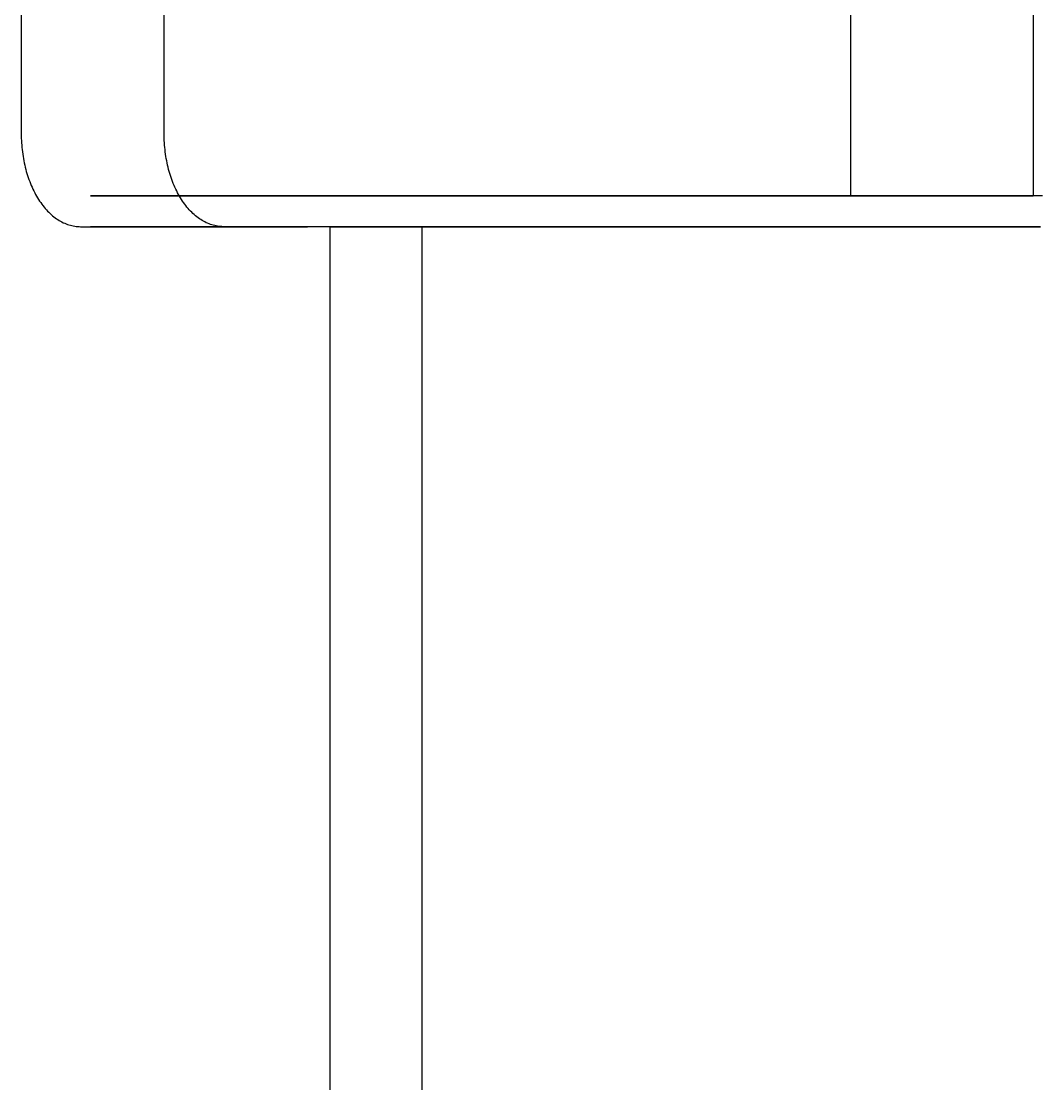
# Model space of a CAD drawing. Header units: metres. Extents: x 0 to 420, y 0 to 297.
# Drawn here: x 140.22 to 148.59, y 166.03 to 174.75 of the extents above; entities that cross this region are included whole.
import ezdxf

# ---------------------------------------------------------------- set-up
doc = ezdxf.new("R2010")
doc.units = ezdxf.units.M

msp = doc.modelspace()

# ---------------------------------------------------------------- linework, layer by layer
at = {"layer": 'GEOMETRY'}
for p, q in [((147.0251, 189.0663), (147.0251, 173.3183)), ((148.5259, 189.0663), (148.5259, 173.3183)), ((140.22, 188.3043), (140.22, 173.8263)), ((141.3926, 173.8263), (141.3926, 188.3043)), ((140.22, 173.8263), (140.2201, 173.8076)), ((141.3927, 173.8076), (141.3926, 173.8263)), ((140.2201, 173.8076), (140.2206, 173.789)), ((140.2206, 173.789), (140.2213, 173.7703)), ((140.2213, 173.7703), (140.2223, 173.7517)), ((140.2223, 173.7517), (140.2236, 173.7331)), ((140.2236, 173.7331), (140.2252, 173.7145)), ((141.3932, 173.789), (141.3927, 173.8076)), ((141.3939, 173.7703), (141.3932, 173.789)), ((141.3949, 173.7517), (141.3939, 173.7703)), ((141.3963, 173.7331), (141.3949, 173.7517)), ((141.3979, 173.7145), (141.3963, 173.7331)), ((140.2252, 173.7145), (140.2271, 173.6961)), ((140.2271, 173.6961), (140.2293, 173.6777)), ((140.2293, 173.6777), (140.2318, 173.6594)), ((140.2318, 173.6594), (140.2346, 173.6412)), ((140.2346, 173.6412), (140.2376, 173.6231)), ((141.3998, 173.6961), (141.3979, 173.7145)), ((141.4019, 173.6777), (141.3998, 173.6961)), ((141.4044, 173.6594), (141.4019, 173.6777)), ((141.4072, 173.6412), (141.4044, 173.6594)), ((141.4102, 173.6231), (141.4072, 173.6412)), ((140.2376, 173.6231), (140.2409, 173.6051)), ((140.2409, 173.6051), (140.2445, 173.5873)), ((140.2445, 173.5873), (140.2484, 173.5696)), ((140.2484, 173.5696), (140.2526, 173.5521)), ((140.2526, 173.5521), (140.257, 173.5347)), ((141.4136, 173.6051), (141.4102, 173.6231)), ((141.4172, 173.5873), (141.4136, 173.6051)), ((141.421, 173.5696), (141.4172, 173.5873)), ((141.4252, 173.5521), (141.421, 173.5696)), ((141.4296, 173.5347), (141.4252, 173.5521)), ((140.257, 173.5347), (140.2617, 173.5176)), ((140.2617, 173.5176), (140.2667, 173.5005)), ((140.2667, 173.5005), (140.2719, 173.4837)), ((140.2719, 173.4837), (140.2774, 173.4671)), ((140.2774, 173.4671), (140.2832, 173.4508)), ((141.4343, 173.5176), (141.4296, 173.5347)), ((141.4393, 173.5005), (141.4343, 173.5176)), ((141.4446, 173.4837), (141.4393, 173.5005)), ((141.4501, 173.4671), (141.4446, 173.4837)), ((141.4558, 173.4508), (141.4501, 173.4671)), ((140.2832, 173.4508), (140.2892, 173.4346)), ((140.2892, 173.4346), (140.2955, 173.4187)), ((140.2955, 173.4187), (140.302, 173.403)), ((140.302, 173.403), (140.3088, 173.3876)), ((140.3088, 173.3876), (140.3158, 173.3724)), ((141.4618, 173.4346), (141.4558, 173.4508)), ((141.4681, 173.4187), (141.4618, 173.4346)), ((141.4746, 173.403), (141.4681, 173.4187)), ((141.4814, 173.3876), (141.4746, 173.403)), ((141.4884, 173.3724), (141.4814, 173.3876)), ((140.3158, 173.3724), (140.323, 173.3575)), ((140.323, 173.3575), (140.3305, 173.3429)), ((140.3305, 173.3429), (140.3381, 173.3286)), ((140.3381, 173.3286), (140.3461, 173.3146)), ((140.3461, 173.3146), (140.3542, 173.3009)), ((140.3542, 173.3009), (140.3625, 173.2875)), ((140.3625, 173.2875), (140.3711, 173.2745)), ((140.8065, 173.3183), (140.7874, 173.3183)), ((140.7874, 173.3183), (140.802, 173.3183)), ((140.802, 173.3183), (140.8167, 173.3183)), ((140.8255, 173.3183), (140.8065, 173.3183)), ((140.8167, 173.3183), (140.8313, 173.3183)), ((140.8446, 173.3183), (140.8255, 173.3183)), ((140.8313, 173.3183), (140.8459, 173.3183)), ((140.8637, 173.3183), (140.8446, 173.3183)), ((140.8459, 173.3183), (140.8729, 173.3183)), ((140.8988, 173.3183), (140.8637, 173.3183)), ((140.8729, 173.3183), (140.9163, 173.3183)), ((140.9552, 173.3183), (140.8988, 173.3183)), ((140.9163, 173.3183), (140.9597, 173.3183)), ((141.0116, 173.3183), (140.9552, 173.3183)), ((140.9597, 173.3183), (141.0031, 173.3183)), ((141.0031, 173.3183), (141.0465, 173.3183)), ((141.068, 173.3183), (141.0116, 173.3183)), ((141.0465, 173.3183), (141.1133, 173.3183)), ((141.1244, 173.3183), (141.068, 173.3183)), ((141.1133, 173.3183), (141.184, 173.3183)), ((141.2106, 173.3183), (141.1244, 173.3183)), ((141.184, 173.3183), (141.2547, 173.3183)), ((141.3017, 173.3183), (141.2106, 173.3183)), ((141.2547, 173.3183), (141.3254, 173.3183)), ((141.3929, 173.3183), (141.3017, 173.3183)), ((141.3254, 173.3183), (141.4032, 173.3183)), ((141.4841, 173.3183), (141.3929, 173.3183)), ((141.4032, 173.3183), (141.4987, 173.3183)), ((141.5841, 173.3183), (141.4841, 173.3183)), ((141.4956, 173.3575), (141.4884, 173.3724)), ((141.5031, 173.3429), (141.4956, 173.3575)), ((141.4987, 173.3183), (141.5943, 173.3183)), ((141.5108, 173.3286), (141.5031, 173.3429)), ((141.5187, 173.3146), (141.5108, 173.3286)), ((141.5268, 173.3009), (141.5187, 173.3146)), ((141.5351, 173.2875), (141.5268, 173.3009)), ((141.5437, 173.2745), (141.5351, 173.2875)), ((141.7059, 173.3183), (141.5841, 173.3183)), ((141.5943, 173.3183), (141.6898, 173.3183)), ((141.6898, 173.3183), (141.7853, 173.3183)), ((141.8278, 173.3183), (141.7059, 173.3183)), ((141.7853, 173.3183), (141.8963, 173.3183)), ((141.9497, 173.3183), (141.8278, 173.3183)), ((141.8963, 173.3183), (142.0134, 173.3183)), ((142.0716, 173.3183), (141.9497, 173.3183)), ((142.0134, 173.3183), (142.1305, 173.3183)), ((142.2115, 173.3183), (142.0716, 173.3183)), ((142.1305, 173.3183), (142.2477, 173.3183)), ((142.3587, 173.3183), (142.2115, 173.3183)), ((142.2477, 173.3183), (142.3673, 173.3183)), ((142.323, 173.3183), (142.3114, 173.3183)), ((142.3114, 173.3183), (142.3203, 173.3183)), ((142.3203, 173.3183), (142.3292, 173.3183)), ((142.3346, 173.3183), (142.323, 173.3183)), ((142.3292, 173.3183), (142.3381, 173.3183)), ((142.3462, 173.3183), (142.3346, 173.3183)), ((142.3381, 173.3183), (142.347, 173.3183)), ((142.3579, 173.3183), (142.3462, 173.3183)), ((142.347, 173.3183), (142.3635, 173.3183)), ((142.3792, 173.3183), (142.3579, 173.3183)), ((142.5058, 173.3183), (142.3587, 173.3183)), ((142.3635, 173.3183), (142.3899, 173.3183)), ((142.3673, 173.3183), (142.502, 173.3183)), ((142.4136, 173.3183), (142.3792, 173.3183)), ((142.3899, 173.3183), (142.4163, 173.3183)), ((142.4479, 173.3183), (142.4136, 173.3183)), ((142.4163, 173.3183), (142.4428, 173.3183)), ((142.4428, 173.3183), (142.4692, 173.3183)), ((142.4823, 173.3183), (142.4479, 173.3183)), ((142.4692, 173.3183), (142.5099, 173.3183)), ((142.5166, 173.3183), (142.4823, 173.3183)), ((142.502, 173.3183), (142.6366, 173.3183)), ((142.653, 173.3183), (142.5058, 173.3183)), ((142.5099, 173.3183), (142.553, 173.3183)), ((142.5691, 173.3183), (142.5166, 173.3183)), ((142.553, 173.3183), (142.596, 173.3183)), ((142.6247, 173.3183), (142.5691, 173.3183)), ((142.596, 173.3183), (142.6391, 173.3183)), ((142.6802, 173.3183), (142.6247, 173.3183)), ((142.6366, 173.3183), (142.7713, 173.3183)), ((142.6391, 173.3183), (142.6865, 173.3183)), ((142.8028, 173.3183), (142.653, 173.3183)), ((142.7358, 173.3183), (142.6802, 173.3183)), ((142.6865, 173.3183), (142.7447, 173.3183)), ((142.7967, 173.3183), (142.7358, 173.3183)), ((142.7447, 173.3183), (142.8029, 173.3183)), ((142.7713, 173.3183), (142.906, 173.3183)), ((142.8709, 173.3183), (142.7967, 173.3183)), ((142.9686, 173.3183), (142.8028, 173.3183)), ((142.8029, 173.3183), (142.8611, 173.3183)), ((142.8611, 173.3183), (142.9193, 173.3183)), ((142.9451, 173.3183), (142.8709, 173.3183)), ((142.906, 173.3183), (143.048, 173.3183)), ((142.9193, 173.3183), (142.9868, 173.3183)), ((143.0194, 173.3183), (142.9451, 173.3183)), ((143.1344, 173.3183), (142.9686, 173.3183)), ((142.9868, 173.3183), (143.0582, 173.3183)), ((143.0936, 173.3183), (143.0194, 173.3183)), ((143.048, 173.3183), (143.1957, 173.3183)), ((143.0582, 173.3183), (143.1295, 173.3183)), ((143.1789, 173.3183), (143.0936, 173.3183)), ((143.1295, 173.3183), (143.2009, 173.3183)), ((143.3002, 173.3183), (143.1344, 173.3183)), ((143.2685, 173.3183), (143.1789, 173.3183)), ((143.1957, 173.3183), (143.3433, 173.3183)), ((143.2009, 173.3183), (143.2737, 173.3183)), ((143.3581, 173.3183), (143.2685, 173.3183)), ((143.2737, 173.3183), (143.3558, 173.3183)), ((143.466, 173.3183), (143.3002, 173.3183)), ((143.3433, 173.3183), (143.4909, 173.3183)), ((143.3558, 173.3183), (143.4378, 173.3183)), ((143.4477, 173.3183), (143.3581, 173.3183)), ((143.4378, 173.3183), (143.5198, 173.3183)), ((143.539, 173.3183), (143.4477, 173.3183)), ((143.6382, 173.3183), (143.466, 173.3183)), ((143.4909, 173.3183), (143.6385, 173.3183)), ((143.5198, 173.3183), (143.6019, 173.3183)), ((143.64, 173.3183), (143.539, 173.3183)), ((143.6019, 173.3183), (143.6884, 173.3183)), ((143.8153, 173.3183), (143.6382, 173.3183)), ((143.6385, 173.3183), (143.794, 173.3183)), ((143.741, 173.3183), (143.64, 173.3183)), ((143.6884, 173.3183), (143.7783, 173.3183)), ((143.842, 173.3183), (143.741, 173.3183)), ((143.7783, 173.3183), (143.8682, 173.3183)), ((143.794, 173.3183), (143.9494, 173.3183)), ((143.9923, 173.3183), (143.8153, 173.3183)), ((143.943, 173.3183), (143.842, 173.3183)), ((143.8682, 173.3183), (143.9581, 173.3183)), ((144.0479, 173.3183), (143.943, 173.3183)), ((143.9494, 173.3183), (144.1049, 173.3183)), ((143.9581, 173.3183), (144.048, 173.3183)), ((144.1694, 173.3183), (143.9923, 173.3183)), ((144.1557, 173.3183), (144.0479, 173.3183)), ((144.048, 173.3183), (144.1427, 173.3183)), ((144.1049, 173.3183), (144.2604, 173.3183)), ((144.1427, 173.3183), (144.2374, 173.3183)), ((144.2636, 173.3183), (144.1557, 173.3183)), ((144.3465, 173.3183), (144.1694, 173.3183)), ((144.2374, 173.3183), (144.3322, 173.3183)), ((144.2604, 173.3183), (144.4169, 173.3183)), ((144.3714, 173.3183), (144.2636, 173.3183)), ((144.3322, 173.3183), (144.4269, 173.3183)), ((144.5269, 173.3183), (144.3465, 173.3183)), ((144.4793, 173.3183), (144.3714, 173.3183)), ((144.4169, 173.3183), (144.5749, 173.3183)), ((144.4269, 173.3183), (144.5222, 173.3183)), ((144.5892, 173.3183), (144.4793, 173.3183)), ((144.5222, 173.3183), (144.6185, 173.3183)), ((144.7072, 173.3183), (144.5269, 173.3183)), ((144.5749, 173.3183), (144.733, 173.3183)), ((144.699, 173.3183), (144.5892, 173.3183)), ((144.6185, 173.3183), (144.7147, 173.3183)), ((144.8089, 173.3183), (144.699, 173.3183)), ((144.8876, 173.3183), (144.7072, 173.3183)), ((144.7147, 173.3183), (144.811, 173.3183)), ((144.733, 173.3183), (144.891, 173.3183)), ((144.9188, 173.3183), (144.8089, 173.3183)), ((144.811, 173.3183), (144.9072, 173.3183)), ((145.068, 173.3183), (144.8876, 173.3183)), ((144.891, 173.3183), (145.049, 173.3183)), ((144.9072, 173.3183), (145.0019, 173.3183)), ((145.0274, 173.3183), (144.9188, 173.3183)), ((145.0019, 173.3183), (145.0964, 173.3183)), ((145.1344, 173.3183), (145.0274, 173.3183)), ((145.049, 173.3183), (145.2045, 173.3183)), ((145.2464, 173.3183), (145.068, 173.3183)), ((145.0964, 173.3183), (145.1909, 173.3183)), ((145.2414, 173.3183), (145.1344, 173.3183)), ((145.1909, 173.3183), (145.2854, 173.3183)), ((145.2045, 173.3183), (145.3596, 173.3183)), ((145.3484, 173.3183), (145.2414, 173.3183)), ((145.422, 173.3183), (145.2464, 173.3183)), ((145.2854, 173.3183), (145.3784, 173.3183)), ((145.4554, 173.3183), (145.3484, 173.3183)), ((145.3596, 173.3183), (145.5147, 173.3183)), ((145.3784, 173.3183), (145.4679, 173.3183)), ((145.5976, 173.3183), (145.422, 173.3183)), ((145.5558, 173.3183), (145.4554, 173.3183)), ((145.4679, 173.3183), (145.5574, 173.3183)), ((145.5147, 173.3183), (145.6698, 173.3183)), ((145.6551, 173.3183), (145.5558, 173.3183)), ((145.5574, 173.3183), (145.6469, 173.3183)), ((145.7733, 173.3183), (145.5976, 173.3183)), ((145.6469, 173.3183), (145.7363, 173.3183)), ((145.7544, 173.3183), (145.6551, 173.3183)), ((145.6698, 173.3183), (145.8226, 173.3183)), ((145.7363, 173.3183), (145.8201, 173.3183)), ((145.8537, 173.3183), (145.7544, 173.3183)), ((145.9489, 173.3183), (145.7733, 173.3183)), ((145.8201, 173.3183), (145.9015, 173.3183)), ((145.8226, 173.3183), (145.9695, 173.3183)), ((145.9495, 173.3183), (145.8537, 173.3183)), ((145.9015, 173.3183), (145.9829, 173.3183)), ((146.1137, 173.3183), (145.9489, 173.3183)), ((146.0367, 173.3183), (145.9495, 173.3183)), ((145.9695, 173.3183), (146.1164, 173.3183)), ((145.9829, 173.3183), (146.0643, 173.3183)), ((146.1239, 173.3183), (146.0367, 173.3183)), ((146.0643, 173.3183), (146.1441, 173.3183)), ((146.2768, 173.3183), (146.1137, 173.3183)), ((146.1164, 173.3183), (146.2633, 173.3183)), ((146.2111, 173.3183), (146.1239, 173.3183)), ((146.1441, 173.3183), (146.2146, 173.3183)), ((146.2983, 173.3183), (146.2111, 173.3183)), ((146.2146, 173.3183), (146.2852, 173.3183)), ((146.2633, 173.3183), (146.4102, 173.3183)), ((146.4398, 173.3183), (146.2768, 173.3183)), ((146.2852, 173.3183), (146.3557, 173.3183)), ((146.374, 173.3183), (146.2983, 173.3183)), ((146.3557, 173.3183), (146.4262, 173.3183)), ((146.4452, 173.3183), (146.374, 173.3183)), ((146.4102, 173.3183), (146.5476, 173.3183)), ((146.4262, 173.3183), (146.4892, 173.3183)), ((146.6028, 173.3183), (146.4398, 173.3183)), ((146.5164, 173.3183), (146.4452, 173.3183)), ((146.4892, 173.3183), (146.5464, 173.3183)), ((146.5875, 173.3183), (146.5164, 173.3183)), ((146.5464, 173.3183), (146.6037, 173.3183)), ((146.5476, 173.3183), (146.6812, 173.3183)), ((146.6559, 173.3183), (146.5875, 173.3183)), ((146.7602, 173.3183), (146.6028, 173.3183)), ((146.6037, 173.3183), (146.6609, 173.3183)), ((146.7079, 173.3183), (146.6559, 173.3183)), ((146.6609, 173.3183), (146.7181, 173.3183)), ((146.6812, 173.3183), (146.8149, 173.3183)), ((146.7598, 173.3183), (146.7079, 173.3183)), ((148.022, 173.3183), (146.7181, 173.3183)), ((146.7383, 173.3183), (146.7181, 173.3183)), ((146.7584, 173.3183), (146.7383, 173.3183)), ((146.7785, 173.3183), (146.7584, 173.3183)), ((146.8118, 173.3183), (146.7598, 173.3183)), ((146.9033, 173.3183), (146.7602, 173.3183)), ((146.7986, 173.3183), (146.7785, 173.3183)), ((146.8197, 173.3183), (146.7986, 173.3183)), ((146.8638, 173.3183), (146.8118, 173.3183)), ((146.8149, 173.3183), (146.9485, 173.3183)), ((146.842, 173.3183), (146.8197, 173.3183)), ((146.8643, 173.3183), (146.842, 173.3183)), ((146.9034, 173.3183), (146.8638, 173.3183)), ((146.8866, 173.3183), (146.8643, 173.3183)), ((146.9089, 173.3183), (146.8866, 173.3183)), ((147.0465, 173.3183), (146.9033, 173.3183)), ((146.9338, 173.3183), (146.9034, 173.3183)), ((146.933, 173.3183), (146.9089, 173.3183)), ((146.9574, 173.3183), (146.933, 173.3183)), ((146.9643, 173.3183), (146.9338, 173.3183)), ((146.9485, 173.3183), (147.0796, 173.3183)), ((146.9817, 173.3183), (146.9574, 173.3183)), ((146.9947, 173.3183), (146.9643, 173.3183)), ((147.0061, 173.3183), (146.9817, 173.3183)), ((147.0251, 173.3183), (146.9947, 173.3183)), ((147.0311, 173.3183), (147.0061, 173.3183)), ((147.0251, 173.3183), (148.5259, 173.3183)), ((147.0574, 173.3183), (147.0311, 173.3183)), ((147.1896, 173.3183), (147.0465, 173.3183)), ((147.0837, 173.3183), (147.0574, 173.3183)), ((147.0796, 173.3183), (147.1954, 173.3183)), ((147.11, 173.3183), (147.0837, 173.3183)), ((147.1363, 173.3183), (147.11, 173.3183)), ((147.1639, 173.3183), (147.1363, 173.3183)), ((147.1921, 173.3183), (147.1639, 173.3183)), ((147.3327, 173.3183), (147.1896, 173.3183)), ((147.2202, 173.3183), (147.1921, 173.3183)), ((147.1954, 173.3183), (147.3112, 173.3183)), ((147.2483, 173.3183), (147.2202, 173.3183)), ((147.2767, 173.3183), (147.2483, 173.3183)), ((147.3064, 173.3183), (147.2767, 173.3183)), ((147.3362, 173.3183), (147.3064, 173.3183)), ((147.3112, 173.3183), (147.427, 173.3183)), ((147.4571, 173.3183), (147.3327, 173.3183)), ((147.366, 173.3183), (147.3362, 173.3183)), ((147.3957, 173.3183), (147.366, 173.3183)), ((147.4263, 173.3183), (147.3957, 173.3183)), ((147.4576, 173.3183), (147.4263, 173.3183)), ((147.427, 173.3183), (147.5428, 173.3183)), ((147.5739, 173.3183), (147.4571, 173.3183)), ((147.4889, 173.3183), (147.4576, 173.3183)), ((147.5201, 173.3183), (147.4889, 173.3183)), ((147.5514, 173.3183), (147.5201, 173.3183)), ((147.5428, 173.3183), (147.6461, 173.3183)), ((147.5839, 173.3183), (147.5514, 173.3183)), ((147.6907, 173.3183), (147.5739, 173.3183)), ((147.6165, 173.3183), (147.5839, 173.3183)), ((147.6491, 173.3183), (147.6165, 173.3183)), ((147.6461, 173.3183), (147.7401, 173.3183)), ((147.6817, 173.3183), (147.6491, 173.3183)), ((147.7147, 173.3183), (147.6817, 173.3183)), ((147.8076, 173.3183), (147.6907, 173.3183)), ((147.7484, 173.3183), (147.7147, 173.3183)), ((147.7401, 173.3183), (147.8341, 173.3183)), ((147.7822, 173.3183), (147.7484, 173.3183)), ((147.8159, 173.3183), (147.7822, 173.3183)), ((147.9199, 173.3183), (147.8076, 173.3183)), ((147.8496, 173.3183), (147.8159, 173.3183)), ((147.8341, 173.3183), (147.928, 173.3183)), ((147.8842, 173.3183), (147.8496, 173.3183)), ((147.9188, 173.3183), (147.8842, 173.3183)), ((147.9535, 173.3183), (147.9188, 173.3183)), ((148.0052, 173.3183), (147.9199, 173.3183)), ((147.928, 173.3183), (148.022, 173.3183)), ((147.9882, 173.3183), (147.9535, 173.3183)), ((148.0231, 173.3183), (147.9882, 173.3183)), ((148.0905, 173.3183), (148.0052, 173.3183)), ((148.0287, 173.3183), (148.022, 173.3183)), ((148.0586, 173.3183), (148.0231, 173.3183)), ((148.0354, 173.3183), (148.0287, 173.3183)), ((148.0421, 173.3183), (148.0354, 173.3183)), ((148.0488, 173.3183), (148.0421, 173.3183)), ((148.0558, 173.3183), (148.0488, 173.3183)), ((148.0633, 173.3183), (148.0558, 173.3183)), ((148.094, 173.3183), (148.0586, 173.3183)), ((148.0707, 173.3183), (148.0633, 173.3183)), ((148.0782, 173.3183), (148.0707, 173.3183)), ((148.0856, 173.3183), (148.0782, 173.3183)), ((148.0936, 173.3183), (148.0856, 173.3183)), ((148.1758, 173.3183), (148.0905, 173.3183)), ((148.1017, 173.3183), (148.0936, 173.3183)), ((148.1295, 173.3183), (148.094, 173.3183)), ((148.1099, 173.3183), (148.1017, 173.3183)), ((148.118, 173.3183), (148.1099, 173.3183)), ((148.1263, 173.3183), (148.118, 173.3183)), ((148.1351, 173.3183), (148.1263, 173.3183)), ((148.165, 173.3183), (148.1295, 173.3183)), ((148.1439, 173.3183), (148.1351, 173.3183)), ((148.1526, 173.3183), (148.1439, 173.3183)), ((148.1614, 173.3183), (148.1526, 173.3183)), ((148.1706, 173.3183), (148.1614, 173.3183)), ((148.2008, 173.3183), (148.165, 173.3183)), ((148.18, 173.3183), (148.1706, 173.3183)), ((148.2611, 173.3183), (148.1758, 173.3183)), ((148.1894, 173.3183), (148.18, 173.3183)), ((148.1987, 173.3183), (148.1894, 173.3183)), ((148.2082, 173.3183), (148.1987, 173.3183)), ((148.2369, 173.3183), (148.2008, 173.3183)), ((148.2181, 173.3183), (148.2082, 173.3183)), ((148.228, 173.3183), (148.2181, 173.3183)), ((148.2379, 173.3183), (148.228, 173.3183)), ((148.2729, 173.3183), (148.2369, 173.3183)), ((148.2479, 173.3183), (148.2379, 173.3183)), ((148.2581, 173.3183), (148.2479, 173.3183)), ((148.2685, 173.3183), (148.2581, 173.3183)), ((148.3262, 173.3183), (148.2611, 173.3183)), ((148.2789, 173.3183), (148.2685, 173.3183)), ((148.309, 173.3183), (148.2729, 173.3183)), ((148.2893, 173.3183), (148.2789, 173.3183)), ((148.2997, 173.3183), (148.2893, 173.3183)), ((148.3106, 173.3183), (148.2997, 173.3183)), ((148.3451, 173.3183), (148.309, 173.3183)), ((148.3215, 173.3183), (148.3106, 173.3183)), ((148.3323, 173.3183), (148.3215, 173.3183)), ((148.3761, 173.3183), (148.3262, 173.3183)), ((148.3432, 173.3183), (148.3323, 173.3183)), ((148.3542, 173.3183), (148.3432, 173.3183)), ((148.3815, 173.3183), (148.3451, 173.3183)), ((148.3654, 173.3183), (148.3542, 173.3183)), ((148.3767, 173.3183), (148.3654, 173.3183)), ((148.4261, 173.3183), (148.3761, 173.3183)), ((148.3879, 173.3183), (148.3767, 173.3183)), ((148.418, 173.3183), (148.3815, 173.3183)), ((148.3992, 173.3183), (148.3879, 173.3183)), ((148.4107, 173.3183), (148.3992, 173.3183)), ((148.4222, 173.3183), (148.4107, 173.3183)), ((148.4544, 173.3183), (148.418, 173.3183)), ((148.4338, 173.3183), (148.4222, 173.3183)), ((148.476, 173.3183), (148.4261, 173.3183)), ((148.4454, 173.3183), (148.4338, 173.3183)), ((148.457, 173.3183), (148.4454, 173.3183)), ((148.4908, 173.3183), (148.4544, 173.3183)), ((148.4688, 173.3183), (148.457, 173.3183)), ((148.4806, 173.3183), (148.4688, 173.3183)), ((148.5259, 173.3183), (148.476, 173.3183)), ((148.4925, 173.3183), (148.4806, 173.3183)), ((148.5274, 173.3183), (148.4908, 173.3183)), ((148.5043, 173.3183), (148.4925, 173.3183)), ((148.5162, 173.3183), (148.5043, 173.3183)), ((148.5283, 173.3183), (148.5162, 173.3183)), ((148.564, 173.3183), (148.5274, 173.3183)), ((148.5403, 173.3183), (148.5283, 173.3183)), ((148.5523, 173.3183), (148.5403, 173.3183)), ((148.5643, 173.3183), (148.5523, 173.3183)), ((148.6007, 173.3183), (148.564, 173.3183)), ((148.5765, 173.3183), (148.5643, 173.3183)), ((148.5886, 173.3183), (148.5765, 173.3183)), ((140.3711, 173.2745), (140.3798, 173.2617)), ((140.3798, 173.2617), (140.3888, 173.2494)), ((140.3888, 173.2494), (140.3979, 173.2373)), ((140.3979, 173.2373), (140.4072, 173.2256)), ((140.4072, 173.2256), (140.4168, 173.2143)), ((140.4168, 173.2143), (140.4264, 173.2033)), ((140.4264, 173.2033), (140.4363, 173.1928)), ((141.5524, 173.2617), (141.5437, 173.2745)), ((141.5614, 173.2494), (141.5524, 173.2617)), ((141.5705, 173.2373), (141.5614, 173.2494)), ((141.5799, 173.2256), (141.5705, 173.2373)), ((141.5894, 173.2143), (141.5799, 173.2256)), ((141.5991, 173.2033), (141.5894, 173.2143)), ((141.6089, 173.1928), (141.5991, 173.2033)), ((140.4363, 173.1928), (140.4463, 173.1826)), ((140.4463, 173.1826), (140.4565, 173.1728)), ((140.4565, 173.1728), (140.4668, 173.1633)), ((140.4668, 173.1633), (140.4773, 173.1543)), ((140.4773, 173.1543), (140.4879, 173.1457)), ((140.4879, 173.1457), (140.4986, 173.1375)), ((140.4986, 173.1375), (140.5095, 173.1297)), ((140.5095, 173.1297), (140.5204, 173.1223)), ((140.5204, 173.1223), (140.5315, 173.1154)), ((140.5315, 173.1154), (140.5427, 173.1089)), ((141.6189, 173.1826), (141.6089, 173.1928)), ((141.6291, 173.1728), (141.6189, 173.1826)), ((141.6394, 173.1633), (141.6291, 173.1728)), ((141.6499, 173.1543), (141.6394, 173.1633)), ((141.6605, 173.1457), (141.6499, 173.1543)), ((141.6712, 173.1375), (141.6605, 173.1457)), ((141.6821, 173.1297), (141.6712, 173.1375)), ((141.693, 173.1223), (141.6821, 173.1297)), ((141.7041, 173.1154), (141.693, 173.1223)), ((141.7153, 173.1089), (141.7041, 173.1154)), ((140.5427, 173.1089), (140.554, 173.1028)), ((140.554, 173.1028), (140.5654, 173.0972)), ((140.5654, 173.0972), (140.5769, 173.0919)), ((140.5769, 173.0919), (140.5884, 173.0872)), ((140.5884, 173.0872), (140.6, 173.0829)), ((140.6, 173.0829), (140.6117, 173.079)), ((140.6117, 173.079), (140.6235, 173.0756)), ((140.6235, 173.0756), (140.6353, 173.0726)), ((140.6353, 173.0726), (140.6471, 173.0701)), ((140.6471, 173.0701), (140.659, 173.068)), ((140.659, 173.068), (140.6709, 173.0664)), ((140.6709, 173.0664), (140.6828, 173.0653)), ((140.6828, 173.0653), (140.6947, 173.0646)), ((140.6947, 173.0646), (140.7067, 173.0643)), ((140.7067, 173.0643), (140.8689, 173.0643)), ((140.7067, 173.0643), (141.8793, 173.0643)), ((140.8088, 173.0643), (140.7874, 173.0643)), ((140.7874, 173.0643), (140.7876, 173.0643)), ((140.7876, 173.0643), (140.7879, 173.0643)), ((140.7879, 173.0643), (140.7881, 173.0643)), ((140.7881, 173.0643), (140.7883, 173.0643)), ((140.7883, 173.0643), (140.7888, 173.0643)), ((140.7888, 173.0643), (140.7895, 173.0643)), ((140.7895, 173.0643), (140.7903, 173.0643)), ((140.7903, 173.0643), (140.791, 173.0643)), ((140.791, 173.0643), (140.7917, 173.0643)), ((140.7917, 173.0643), (140.7928, 173.0643)), ((140.7928, 173.0643), (140.7941, 173.0643)), ((140.7941, 173.0643), (140.7953, 173.0643)), ((140.7953, 173.0643), (140.7965, 173.0643)), ((140.7965, 173.0643), (140.7978, 173.0643)), ((140.7978, 173.0643), (140.7995, 173.0643)), ((140.7995, 173.0643), (140.8012, 173.0643)), ((140.8012, 173.0643), (140.8029, 173.0643)), ((140.8029, 173.0643), (140.8046, 173.0643)), ((140.8046, 173.0643), (140.8066, 173.0643)), ((140.8066, 173.0643), (140.8088, 173.0643)), ((140.8301, 173.0643), (140.8088, 173.0643)), ((140.8088, 173.0643), (140.811, 173.0643)), ((140.811, 173.0643), (140.8132, 173.0643)), ((140.8132, 173.0643), (140.8154, 173.0643)), ((140.8154, 173.0643), (140.8181, 173.0643)), ((140.8181, 173.0643), (140.8207, 173.0643)), ((140.8207, 173.0643), (140.8234, 173.0643)), ((140.8234, 173.0643), (140.8261, 173.0643)), ((140.8261, 173.0643), (140.829, 173.0643)), ((140.829, 173.0643), (140.8321, 173.0643)), ((140.8515, 173.0643), (140.8301, 173.0643)), ((140.8321, 173.0643), (140.8353, 173.0643)), ((140.8353, 173.0643), (140.8384, 173.0643)), ((140.8384, 173.0643), (140.8415, 173.0643)), ((140.8415, 173.0643), (140.8452, 173.0643)), ((140.8452, 173.0643), (140.8488, 173.0643)), ((140.8488, 173.0643), (140.8524, 173.0643)), ((140.8729, 173.0643), (140.8515, 173.0643)), ((140.8524, 173.0643), (140.856, 173.0643)), ((140.856, 173.0643), (140.8598, 173.0643)), ((140.8598, 173.0643), (140.8639, 173.0643)), ((140.8639, 173.0643), (140.868, 173.0643)), ((140.868, 173.0643), (140.8721, 173.0643)), ((140.8689, 173.0643), (142.0415, 173.0643)), ((140.8689, 173.0643), (140.874, 173.0643)), ((140.8721, 173.0643), (140.8762, 173.0643)), ((140.9122, 173.0643), (140.8729, 173.0643)), ((140.874, 173.0643), (140.8791, 173.0643)), ((140.8762, 173.0643), (140.8807, 173.0643)), ((140.8791, 173.0643), (140.8843, 173.0643)), ((140.8807, 173.0643), (140.8853, 173.0643)), ((140.8843, 173.0643), (140.8894, 173.0643)), ((140.8853, 173.0643), (140.8898, 173.0643)), ((140.8894, 173.0643), (140.8943, 173.0643)), ((140.8898, 173.0643), (140.8944, 173.0643)), ((140.8943, 173.0643), (140.8991, 173.0643)), ((140.8944, 173.0643), (140.8991, 173.0643)), ((140.8991, 173.0643), (140.9039, 173.0643)), ((140.8991, 173.0643), (140.9041, 173.0643)), ((140.9039, 173.0643), (140.9087, 173.0643)), ((140.9041, 173.0643), (140.9092, 173.0643)), ((140.9087, 173.0643), (140.9135, 173.0643)), ((140.9092, 173.0643), (140.9142, 173.0643)), ((140.9752, 173.0643), (140.9122, 173.0643)), ((140.9135, 173.0643), (140.918, 173.0643)), ((140.9142, 173.0643), (140.9193, 173.0643)), ((140.918, 173.0643), (140.9224, 173.0643)), ((140.9193, 173.0643), (140.9246, 173.0643)), ((140.9224, 173.0643), (140.9268, 173.0643)), ((140.9246, 173.0643), (140.9301, 173.0643)), ((140.9268, 173.0643), (140.9313, 173.0643)), ((140.9301, 173.0643), (140.9356, 173.0643)), ((140.9313, 173.0643), (140.9356, 173.0643)), ((140.9356, 173.0643), (140.9397, 173.0643)), ((140.9356, 173.0643), (140.9411, 173.0643)), ((140.9397, 173.0643), (140.9438, 173.0643)), ((140.9411, 173.0643), (140.9467, 173.0643)), ((140.9438, 173.0643), (140.9479, 173.0643)), ((140.9467, 173.0643), (140.9527, 173.0643)), ((140.9479, 173.0643), (140.952, 173.0643)), ((140.952, 173.0643), (140.9559, 173.0643)), ((140.9527, 173.0643), (140.9587, 173.0643)), ((140.9559, 173.0643), (140.9596, 173.0643)), ((140.9587, 173.0643), (140.9646, 173.0643)), ((140.9596, 173.0643), (140.9633, 173.0643)), ((140.9633, 173.0643), (140.9671, 173.0643)), ((140.9646, 173.0643), (140.9706, 173.0643)), ((140.9671, 173.0643), (140.9708, 173.0643)), ((140.9706, 173.0643), (140.9768, 173.0643)), ((140.9708, 173.0643), (140.9741, 173.0643)), ((140.9741, 173.0643), (140.9775, 173.0643)), ((141.0383, 173.0643), (140.9752, 173.0643)), ((140.9768, 173.0643), (140.9833, 173.0643)), ((140.9775, 173.0643), (140.9809, 173.0643)), ((140.9809, 173.0643), (140.9842, 173.0643)), ((140.9833, 173.0643), (140.9897, 173.0643)), ((140.9842, 173.0643), (140.9874, 173.0643)), ((140.9874, 173.0643), (140.9904, 173.0643)), ((140.9897, 173.0643), (140.9961, 173.0643)), ((140.9904, 173.0643), (140.9934, 173.0643)), ((140.9934, 173.0643), (140.9964, 173.0643)), ((140.9961, 173.0643), (141.0026, 173.0643)), ((140.9964, 173.0643), (140.9993, 173.0643)), ((140.9993, 173.0643), (141.002, 173.0643)), ((141.002, 173.0643), (141.0046, 173.0643)), ((141.0038, 173.0643), (141.0026, 173.0643)), ((141.0026, 173.0643), (142.4424, 173.0643)), ((141.0051, 173.0643), (141.0038, 173.0643)), ((141.0046, 173.0643), (141.0072, 173.0643)), ((141.0063, 173.0643), (141.0051, 173.0643)), ((141.0076, 173.0643), (141.0063, 173.0643)), ((141.0072, 173.0643), (141.0098, 173.0643)), ((141.0088, 173.0643), (141.0076, 173.0643)), ((141.01, 173.0643), (141.0088, 173.0643)), ((141.0098, 173.0643), (141.0122, 173.0643)), ((141.0111, 173.0643), (141.01, 173.0643)), ((141.0123, 173.0643), (141.0111, 173.0643)), ((141.0122, 173.0643), (141.0144, 173.0643)), ((141.0135, 173.0643), (141.0123, 173.0643)), ((141.0146, 173.0643), (141.0135, 173.0643)), ((141.0144, 173.0643), (141.0167, 173.0643)), ((141.0156, 173.0643), (141.0146, 173.0643)), ((141.0167, 173.0643), (141.0156, 173.0643)), ((141.0167, 173.0643), (141.0189, 173.0643)), ((141.0178, 173.0643), (141.0167, 173.0643)), ((141.0188, 173.0643), (141.0178, 173.0643)), ((141.0198, 173.0643), (141.0188, 173.0643)), ((141.0189, 173.0643), (141.0211, 173.0643)), ((141.0208, 173.0643), (141.0198, 173.0643)), ((141.0218, 173.0643), (141.0208, 173.0643)), ((141.0211, 173.0643), (141.023, 173.0643)), ((141.0228, 173.0643), (141.0218, 173.0643)), ((141.0237, 173.0643), (141.0228, 173.0643)), ((141.023, 173.0643), (141.0248, 173.0643)), ((141.0246, 173.0643), (141.0237, 173.0643)), ((141.0255, 173.0643), (141.0246, 173.0643)), ((141.0248, 173.0643), (141.0266, 173.0643)), ((141.0264, 173.0643), (141.0255, 173.0643)), ((141.0273, 173.0643), (141.0264, 173.0643)), ((141.0266, 173.0643), (141.0284, 173.0643)), ((141.0281, 173.0643), (141.0273, 173.0643)), ((141.0289, 173.0643), (141.0281, 173.0643)), ((141.0284, 173.0643), (141.0301, 173.0643)), ((141.0297, 173.0643), (141.0289, 173.0643)), ((141.0305, 173.0643), (141.0297, 173.0643)), ((141.0301, 173.0643), (141.0316, 173.0643)), ((141.0312, 173.0643), (141.0305, 173.0643)), ((141.0319, 173.0643), (141.0312, 173.0643)), ((141.0316, 173.0643), (141.033, 173.0643)), ((141.0326, 173.0643), (141.0319, 173.0643)), ((141.0333, 173.0643), (141.0326, 173.0643)), ((141.033, 173.0643), (141.0344, 173.0643)), ((141.034, 173.0643), (141.0333, 173.0643)), ((141.0346, 173.0643), (141.034, 173.0643)), ((141.0344, 173.0643), (141.0358, 173.0643)), ((141.0353, 173.0643), (141.0346, 173.0643)), ((141.0359, 173.0643), (141.0353, 173.0643)), ((141.0358, 173.0643), (141.037, 173.0643)), ((141.0365, 173.0643), (141.0359, 173.0643)), ((141.0371, 173.0643), (141.0365, 173.0643)), ((141.037, 173.0643), (141.038, 173.0643)), ((141.0376, 173.0643), (141.0371, 173.0643)), ((141.0381, 173.0643), (141.0376, 173.0643)), ((141.038, 173.0643), (141.039, 173.0643)), ((141.0386, 173.0643), (141.0381, 173.0643)), ((141.1014, 173.0643), (141.0383, 173.0643)), ((141.0391, 173.0643), (141.0386, 173.0643)), ((141.039, 173.0643), (141.04, 173.0643)), ((141.0396, 173.0643), (141.0391, 173.0643)), ((141.04, 173.0643), (141.0396, 173.0643)), ((141.04, 173.0643), (141.041, 173.0643)), ((141.0404, 173.0643), (141.04, 173.0643)), ((141.0408, 173.0643), (141.0404, 173.0643)), ((141.0412, 173.0643), (141.0408, 173.0643)), ((141.041, 173.0643), (141.0416, 173.0643)), ((141.0416, 173.0643), (141.0412, 173.0643)), ((141.0416, 173.0643), (141.0422, 173.0643)), ((141.0419, 173.0643), (141.0416, 173.0643)), ((141.0422, 173.0643), (141.0419, 173.0643)), ((141.0422, 173.0643), (141.0428, 173.0643)), ((141.0426, 173.0643), (141.0422, 173.0643)), ((141.0428, 173.0643), (141.0426, 173.0643)), ((141.0428, 173.0643), (141.0434, 173.0643)), ((141.0431, 173.0643), (141.0428, 173.0643)), ((141.0433, 173.0643), (141.0431, 173.0643)), ((141.0435, 173.0643), (141.0433, 173.0643)), ((141.0434, 173.0643), (141.0438, 173.0643)), ((141.0438, 173.0643), (141.0435, 173.0643)), ((141.0438, 173.0643), (141.044, 173.0643)), ((141.0439, 173.0643), (141.0438, 173.0643)), ((141.0441, 173.0643), (141.0439, 173.0643)), ((141.044, 173.0643), (141.0442, 173.0643)), ((141.0442, 173.0643), (141.0441, 173.0643)), ((141.0442, 173.0643), (141.0444, 173.0643)), ((141.0443, 173.0643), (141.0442, 173.0643)), ((141.0444, 173.0643), (141.0443, 173.0643)), ((141.0444, 173.0643), (141.0446, 173.0643)), ((141.0445, 173.0643), (141.0444, 173.0643)), ((141.0446, 173.0643), (141.0445, 173.0643)), ((141.0445, 173.0643), (141.0445, 173.0643)), ((141.0446, 173.0643), (141.0446, 173.0643)), ((141.1645, 173.0643), (141.1014, 173.0643)), ((141.2606, 173.0643), (141.1645, 173.0643)), ((141.3622, 173.0643), (141.2606, 173.0643)), ((141.4638, 173.0643), (141.3622, 173.0643)), ((141.5654, 173.0643), (141.4638, 173.0643)), ((141.6766, 173.0643), (141.5654, 173.0643)), ((141.8116, 173.0643), (141.6766, 173.0643)), ((141.7266, 173.1028), (141.7153, 173.1089)), ((141.738, 173.0972), (141.7266, 173.1028)), ((141.7495, 173.0919), (141.738, 173.0972)), ((141.761, 173.0872), (141.7495, 173.0919)), ((141.7727, 173.0829), (141.761, 173.0872)), ((141.7844, 173.079), (141.7727, 173.0829)), ((141.7961, 173.0756), (141.7844, 173.079)), ((141.8079, 173.0726), (141.7961, 173.0756)), ((141.8197, 173.0701), (141.8079, 173.0726)), ((141.9467, 173.0643), (141.8116, 173.0643)), ((141.8316, 173.068), (141.8197, 173.0701)), ((141.8435, 173.0664), (141.8316, 173.068)), ((141.8554, 173.0653), (141.8435, 173.0664)), ((141.8674, 173.0646), (141.8554, 173.0653)), ((141.8793, 173.0643), (141.8674, 173.0646)), ((142.0415, 173.0643), (141.8793, 173.0643)), ((142.0817, 173.0643), (141.9467, 173.0643)), ((142.0415, 173.0643), (142.0569, 173.0643)), ((142.0569, 173.0643), (142.0722, 173.0643)), ((142.0722, 173.0643), (142.0875, 173.0643)), ((142.2168, 173.0643), (142.0817, 173.0643)), ((142.0875, 173.0643), (142.1029, 173.0643)), ((142.1029, 173.0643), (142.1178, 173.0643)), ((142.1178, 173.0643), (142.1321, 173.0643)), ((142.1321, 173.0643), (142.1465, 173.0643)), ((142.1465, 173.0643), (142.1608, 173.0643)), ((142.1608, 173.0643), (142.1752, 173.0643)), ((142.1752, 173.0643), (142.1886, 173.0643)), ((142.1886, 173.0643), (142.202, 173.0643)), ((142.202, 173.0643), (142.2153, 173.0643)), ((142.2153, 173.0643), (142.2286, 173.0643)), ((142.3709, 173.0643), (142.2168, 173.0643)), ((142.2286, 173.0643), (142.2417, 173.0643)), ((142.2417, 173.0643), (142.254, 173.0643)), ((142.254, 173.0643), (142.2663, 173.0643)), ((142.2663, 173.0643), (142.2785, 173.0643)), ((142.2785, 173.0643), (142.2908, 173.0643)), ((142.2908, 173.0643), (142.3024, 173.0643)), ((142.3024, 173.0643), (142.3136, 173.0643)), ((142.3244, 173.0643), (142.3114, 173.0643)), ((142.3114, 173.0643), (142.3115, 173.0643)), ((142.3115, 173.0643), (142.3117, 173.0643)), ((142.3117, 173.0643), (142.3118, 173.0643)), ((142.3118, 173.0643), (142.312, 173.0643)), ((142.312, 173.0643), (142.3122, 173.0643)), ((142.3122, 173.0643), (142.3127, 173.0643)), ((142.3127, 173.0643), (142.3131, 173.0643)), ((142.3131, 173.0643), (142.3136, 173.0643)), ((142.3136, 173.0643), (142.3248, 173.0643)), ((142.3136, 173.0643), (142.314, 173.0643)), ((142.314, 173.0643), (142.3147, 173.0643)), ((142.3147, 173.0643), (142.3154, 173.0643)), ((142.3154, 173.0643), (142.3162, 173.0643)), ((142.3162, 173.0643), (142.3169, 173.0643)), ((142.3169, 173.0643), (142.3177, 173.0643)), ((142.3177, 173.0643), (142.3188, 173.0643)), ((142.3188, 173.0643), (142.3198, 173.0643)), ((142.3198, 173.0643), (142.3208, 173.0643)), ((142.3208, 173.0643), (142.3219, 173.0643)), ((142.3219, 173.0643), (142.3231, 173.0643)), ((142.3231, 173.0643), (142.3244, 173.0643)), ((142.3374, 173.0643), (142.3244, 173.0643)), ((142.3244, 173.0643), (142.3258, 173.0643)), ((142.3248, 173.0643), (142.336, 173.0643)), ((142.3258, 173.0643), (142.3271, 173.0643)), ((142.3271, 173.0643), (142.3285, 173.0643)), ((142.3285, 173.0643), (142.3301, 173.0643)), ((142.3301, 173.0643), (142.3317, 173.0643)), ((142.3317, 173.0643), (142.3333, 173.0643)), ((142.3333, 173.0643), (142.3349, 173.0643)), ((142.3349, 173.0643), (142.3367, 173.0643)), ((142.336, 173.0643), (142.347, 173.0643)), ((142.3367, 173.0643), (142.3386, 173.0643)), ((142.3505, 173.0643), (142.3374, 173.0643)), ((142.3386, 173.0643), (142.3406, 173.0643)), ((142.3406, 173.0643), (142.3425, 173.0643)), ((142.3425, 173.0643), (142.3444, 173.0643)), ((142.3444, 173.0643), (142.3466, 173.0643)), ((142.3466, 173.0643), (142.3488, 173.0643)), ((142.347, 173.0643), (142.3571, 173.0643)), ((142.3488, 173.0643), (142.351, 173.0643)), ((142.3635, 173.0643), (142.3505, 173.0643)), ((142.351, 173.0643), (142.3532, 173.0643)), ((142.3532, 173.0643), (142.3555, 173.0643)), ((142.3555, 173.0643), (142.358, 173.0643)), ((142.3571, 173.0643), (142.3672, 173.0643)), ((142.358, 173.0643), (142.3605, 173.0643)), ((142.3605, 173.0643), (142.363, 173.0643)), ((142.363, 173.0643), (142.3655, 173.0643)), ((142.3874, 173.0643), (142.3635, 173.0643)), ((142.3655, 173.0643), (142.3682, 173.0643)), ((142.3672, 173.0643), (142.3773, 173.0643)), ((142.3682, 173.0643), (142.371, 173.0643)), ((142.5326, 173.0643), (142.3709, 173.0643)), ((142.371, 173.0643), (142.3738, 173.0643)), ((142.3738, 173.0643), (142.3766, 173.0643)), ((142.3766, 173.0643), (142.3794, 173.0643)), ((142.3773, 173.0643), (142.3875, 173.0643)), ((142.3794, 173.0643), (142.3825, 173.0643)), ((142.3825, 173.0643), (142.3856, 173.0643)), ((142.3856, 173.0643), (142.3886, 173.0643)), ((142.4258, 173.0643), (142.3874, 173.0643)), ((142.3875, 173.0643), (142.3969, 173.0643)), ((142.3886, 173.0643), (142.3917, 173.0643)), ((142.3917, 173.0643), (142.395, 173.0643)), ((142.395, 173.0643), (142.3983, 173.0643)), ((142.3969, 173.0643), (142.4059, 173.0643)), ((142.3983, 173.0643), (142.4017, 173.0643)), ((142.4017, 173.0643), (142.405, 173.0643)), ((142.405, 173.0643), (142.4084, 173.0643)), ((142.4059, 173.0643), (142.4149, 173.0643)), ((142.4084, 173.0643), (142.4121, 173.0643)), ((142.4121, 173.0643), (142.4157, 173.0643)), ((142.4149, 173.0643), (142.4238, 173.0643)), ((142.4157, 173.0643), (142.4193, 173.0643)), ((142.4193, 173.0643), (142.423, 173.0643)), ((142.423, 173.0643), (142.4268, 173.0643)), ((142.4238, 173.0643), (142.4328, 173.0643)), ((142.4642, 173.0643), (142.4258, 173.0643)), ((142.4268, 173.0643), (142.4307, 173.0643)), ((142.4307, 173.0643), (142.4346, 173.0643)), ((142.4328, 173.0643), (142.4406, 173.0643)), ((142.4346, 173.0643), (142.4385, 173.0643)), ((142.4385, 173.0643), (142.4424, 173.0643)), ((142.4406, 173.0643), (142.4485, 173.0643)), ((142.4462, 173.0643), (142.4424, 173.0643)), ((142.45, 173.0643), (142.4462, 173.0643)), ((142.4485, 173.0643), (142.4563, 173.0643)), ((142.4538, 173.0643), (142.45, 173.0643)), ((142.4575, 173.0643), (142.4538, 173.0643)), ((142.4563, 173.0643), (142.4641, 173.0643)), ((142.4612, 173.0643), (142.4575, 173.0643)), ((142.4647, 173.0643), (142.4612, 173.0643)), ((142.4641, 173.0643), (142.4714, 173.0643)), ((142.5027, 173.0643), (142.4642, 173.0643)), ((142.4682, 173.0643), (142.4647, 173.0643)), ((142.4717, 173.0643), (142.4682, 173.0643)), ((142.4714, 173.0643), (142.4781, 173.0643)), ((142.4752, 173.0643), (142.4717, 173.0643)), ((142.4785, 173.0643), (142.4752, 173.0643)), ((142.4781, 173.0643), (142.4847, 173.0643)), ((142.4817, 173.0643), (142.4785, 173.0643)), ((142.4849, 173.0643), (142.4817, 173.0643)), ((142.4847, 173.0643), (142.4914, 173.0643)), ((142.4881, 173.0643), (142.4849, 173.0643)), ((142.4913, 173.0643), (142.4881, 173.0643)), ((142.4942, 173.0643), (142.4913, 173.0643)), ((142.4914, 173.0643), (142.498, 173.0643)), ((142.4972, 173.0643), (142.4942, 173.0643)), ((142.5002, 173.0643), (142.4972, 173.0643)), ((142.498, 173.0643), (142.5037, 173.0643)), ((142.5031, 173.0643), (142.5002, 173.0643)), ((142.5411, 173.0643), (142.5027, 173.0643)), ((142.5059, 173.0643), (142.5031, 173.0643)), ((142.5037, 173.0643), (142.5091, 173.0643)), ((142.5085, 173.0643), (142.5059, 173.0643)), ((142.5112, 173.0643), (142.5085, 173.0643)), ((142.5091, 173.0643), (142.5146, 173.0643)), ((142.5139, 173.0643), (142.5112, 173.0643)), ((142.5165, 173.0643), (142.5139, 173.0643)), ((142.5146, 173.0643), (142.5201, 173.0643)), ((142.5189, 173.0643), (142.5165, 173.0643)), ((142.5213, 173.0643), (142.5189, 173.0643)), ((142.5201, 173.0643), (142.5252, 173.0643)), ((142.5237, 173.0643), (142.5213, 173.0643)), ((142.5261, 173.0643), (142.5237, 173.0643)), ((142.5252, 173.0643), (142.5295, 173.0643)), ((142.5284, 173.0643), (142.5261, 173.0643)), ((142.5305, 173.0643), (142.5284, 173.0643)), ((142.5295, 173.0643), (142.5337, 173.0643)), ((142.5326, 173.0643), (142.5305, 173.0643)), ((142.5347, 173.0643), (142.5326, 173.0643)), ((142.6943, 173.0643), (142.5326, 173.0643)), ((142.5337, 173.0643), (142.538, 173.0643)), ((142.5369, 173.0643), (142.5347, 173.0643)), ((142.5387, 173.0643), (142.5369, 173.0643)), ((142.538, 173.0643), (142.5422, 173.0643)), ((142.5405, 173.0643), (142.5387, 173.0643)), ((142.5424, 173.0643), (142.5405, 173.0643)), ((142.5996, 173.0643), (142.5411, 173.0643)), ((142.5422, 173.0643), (142.5456, 173.0643)), ((142.5442, 173.0643), (142.5424, 173.0643)), ((142.5459, 173.0643), (142.5442, 173.0643)), ((142.5456, 173.0643), (142.5487, 173.0643)), ((142.5475, 173.0643), (142.5459, 173.0643)), ((142.549, 173.0643), (142.5475, 173.0643)), ((142.5487, 173.0643), (142.5518, 173.0643)), ((142.5506, 173.0643), (142.549, 173.0643)), ((142.5522, 173.0643), (142.5506, 173.0643)), ((142.5518, 173.0643), (142.5548, 173.0643)), ((142.5535, 173.0643), (142.5522, 173.0643)), ((142.5548, 173.0643), (142.5535, 173.0643)), ((142.5548, 173.0643), (142.5577, 173.0643)), ((142.556, 173.0643), (142.5548, 173.0643)), ((142.5573, 173.0643), (142.556, 173.0643)), ((142.5585, 173.0643), (142.5573, 173.0643)), ((142.5577, 173.0643), (142.5595, 173.0643)), ((142.5595, 173.0643), (142.5585, 173.0643)), ((142.5595, 173.0643), (142.5614, 173.0643)), ((142.5605, 173.0643), (142.5595, 173.0643)), ((142.5615, 173.0643), (142.5605, 173.0643)), ((142.5614, 173.0643), (142.5632, 173.0643)), ((142.5625, 173.0643), (142.5615, 173.0643)), ((142.5633, 173.0643), (142.5625, 173.0643)), ((142.5632, 173.0643), (142.565, 173.0643)), ((142.564, 173.0643), (142.5633, 173.0643)), ((142.5647, 173.0643), (142.564, 173.0643)), ((142.5654, 173.0643), (142.5647, 173.0643)), ((142.565, 173.0643), (142.5662, 173.0643)), ((142.5661, 173.0643), (142.5654, 173.0643)), ((142.5665, 173.0643), (142.5661, 173.0643)), ((142.5662, 173.0643), (142.5668, 173.0643)), ((142.5669, 173.0643), (142.5665, 173.0643)), ((142.5668, 173.0643), (142.5674, 173.0643)), ((142.5674, 173.0643), (142.5669, 173.0643)), ((142.5674, 173.0643), (142.568, 173.0643)), ((142.5678, 173.0643), (142.5674, 173.0643)), ((142.568, 173.0643), (142.5678, 173.0643)), ((142.568, 173.0643), (142.5686, 173.0643)), ((142.5682, 173.0643), (142.568, 173.0643)), ((142.5683, 173.0643), (142.5682, 173.0643)), ((142.5685, 173.0643), (142.5683, 173.0643)), ((142.5686, 173.0643), (142.5685, 173.0643)), ((142.6615, 173.0643), (142.5996, 173.0643)), ((142.7234, 173.0643), (142.6615, 173.0643)), ((142.856, 173.0643), (142.6943, 173.0643)), ((142.7853, 173.0643), (142.7234, 173.0643)), ((143.5097, 173.0643), (142.7547, 173.0643)), ((142.7547, 157.3163), (142.7547, 173.0643)), ((142.7547, 173.0643), (142.8696, 173.0643)), ((142.853, 173.0643), (142.7853, 173.0643)), ((142.9353, 173.0643), (142.853, 173.0643)), ((143.0204, 173.0643), (142.856, 173.0643)), ((142.8696, 173.0643), (142.9844, 173.0643)), ((143.0175, 173.0643), (142.9353, 173.0643)), ((142.9844, 173.0643), (143.0992, 173.0643)), ((143.0998, 173.0643), (143.0175, 173.0643)), ((143.2006, 173.0643), (143.0204, 173.0643)), ((143.0992, 173.0643), (143.2141, 173.0643)), ((143.182, 173.0643), (143.0998, 173.0643)), ((143.2759, 173.0643), (143.182, 173.0643)), ((143.3809, 173.0643), (143.2006, 173.0643)), ((143.2141, 173.0643), (143.3318, 173.0643)), ((143.3744, 173.0643), (143.2759, 173.0643)), ((143.3318, 173.0643), (143.4535, 173.0643)), ((143.4729, 173.0643), (143.3744, 173.0643)), ((143.5612, 173.0643), (143.3809, 173.0643)), ((143.4535, 173.0643), (143.5752, 173.0643)), ((143.5714, 173.0643), (143.4729, 173.0643)), ((143.5097, 157.3163), (143.5097, 173.0643)), ((143.5097, 173.0643), (143.5797, 173.0643)), ((143.7414, 173.0643), (143.5612, 173.0643)), ((143.6715, 173.0643), (143.5714, 173.0643)), ((143.5752, 173.0643), (143.6969, 173.0643)), ((143.5797, 173.0643), (143.6496, 173.0643)), ((143.6496, 173.0643), (143.7196, 173.0643)), ((143.7813, 173.0643), (143.6715, 173.0643)), ((143.6969, 173.0643), (143.8186, 173.0643)), ((143.7196, 173.0643), (143.7895, 173.0643)), ((143.9271, 173.0643), (143.7414, 173.0643)), ((143.8911, 173.0643), (143.7813, 173.0643)), ((143.7895, 173.0643), (143.8613, 173.0643)), ((143.8186, 173.0643), (143.9438, 173.0643)), ((143.8613, 173.0643), (143.9354, 173.0643)), ((144.0009, 173.0643), (143.8911, 173.0643)), ((144.1169, 173.0643), (143.9271, 173.0643)), ((143.9354, 173.0643), (144.0095, 173.0643)), ((143.9438, 173.0643), (144.0696, 173.0643)), ((144.1108, 173.0643), (144.0009, 173.0643)), ((144.0095, 173.0643), (144.0836, 173.0643)), ((144.0696, 173.0643), (144.1954, 173.0643)), ((144.0836, 173.0643), (144.1577, 173.0643)), ((144.2239, 173.0643), (144.1108, 173.0643)), ((144.3067, 173.0643), (144.1169, 173.0643)), ((144.1577, 173.0643), (144.234, 173.0643)), ((144.1954, 173.0643), (144.3212, 173.0643)), ((144.3395, 173.0643), (144.2239, 173.0643)), ((144.234, 173.0643), (144.3106, 173.0643)), ((144.4965, 173.0643), (144.3067, 173.0643)), ((144.3106, 173.0643), (144.3873, 173.0643)), ((144.3212, 173.0643), (144.4474, 173.0643)), ((144.4551, 173.0643), (144.3395, 173.0643)), ((144.3873, 173.0643), (144.4639, 173.0643)), ((144.4474, 173.0643), (144.5746, 173.0643)), ((144.5707, 173.0643), (144.4551, 173.0643)), ((144.4639, 173.0643), (144.5408, 173.0643)), ((144.6863, 173.0643), (144.4965, 173.0643)), ((144.5408, 173.0643), (144.6182, 173.0643)), ((144.6863, 173.0643), (144.5707, 173.0643)), ((144.5746, 173.0643), (144.7017, 173.0643)), ((144.6182, 173.0643), (144.6957, 173.0643)), ((144.8019, 173.0643), (144.6863, 173.0643)), ((144.8761, 173.0643), (144.6863, 173.0643)), ((144.6957, 173.0643), (144.7731, 173.0643)), ((144.7017, 173.0643), (144.8289, 173.0643)), ((144.7731, 173.0643), (144.8506, 173.0643)), ((144.9175, 173.0643), (144.8019, 173.0643)), ((144.8289, 173.0643), (144.956, 173.0643)), ((144.8506, 173.0643), (144.9274, 173.0643)), ((145.0658, 173.0643), (144.8761, 173.0643)), ((145.0331, 173.0643), (144.9175, 173.0643)), ((144.9274, 173.0643), (145.0039, 173.0643)), ((144.956, 173.0643), (145.0821, 173.0643)), ((145.0039, 173.0643), (145.0805, 173.0643)), ((145.1487, 173.0643), (145.0331, 173.0643)), ((145.2556, 173.0643), (145.0658, 173.0643)), ((145.0805, 173.0643), (145.157, 173.0643)), ((145.0821, 173.0643), (145.2078, 173.0643)), ((145.2618, 173.0643), (145.1487, 173.0643)), ((145.157, 173.0643), (145.2332, 173.0643)), ((145.2078, 173.0643), (145.3334, 173.0643)), ((145.2332, 173.0643), (145.3071, 173.0643)), ((145.4454, 173.0643), (145.2556, 173.0643)), ((145.3716, 173.0643), (145.2618, 173.0643)), ((145.3071, 173.0643), (145.381, 173.0643)), ((145.3334, 173.0643), (145.4591, 173.0643)), ((145.4814, 173.0643), (145.3716, 173.0643)), ((145.381, 173.0643), (145.455, 173.0643)), ((145.6311, 173.0643), (145.4454, 173.0643)), ((145.455, 173.0643), (145.5289, 173.0643)), ((145.4591, 173.0643), (145.5841, 173.0643)), ((145.5912, 173.0643), (145.4814, 173.0643)), ((145.5289, 173.0643), (145.6004, 173.0643)), ((145.5841, 173.0643), (145.7055, 173.0643)), ((145.701, 173.0643), (145.5912, 173.0643)), ((145.6004, 173.0643), (145.6701, 173.0643)), ((145.8114, 173.0643), (145.6311, 173.0643)), ((145.6701, 173.0643), (145.7398, 173.0643)), ((145.8011, 173.0643), (145.701, 173.0643)), ((145.7055, 173.0643), (145.8269, 173.0643)), ((145.7398, 173.0643), (145.8095, 173.0643)), ((145.8996, 173.0643), (145.8011, 173.0643)), ((145.8095, 173.0643), (145.8792, 173.0643)), ((145.9917, 173.0643), (145.8114, 173.0643)), ((145.8269, 173.0643), (145.9483, 173.0643)), ((145.8792, 173.0643), (145.943, 173.0643)), ((145.9981, 173.0643), (145.8996, 173.0643)), ((145.943, 173.0643), (146.0069, 173.0643)), ((145.9483, 173.0643), (146.0697, 173.0643)), ((146.1719, 173.0643), (145.9917, 173.0643)), ((146.0966, 173.0643), (145.9981, 173.0643)), ((146.0069, 173.0643), (146.0708, 173.0643)), ((146.0697, 173.0643), (146.187, 173.0643)), ((146.0708, 173.0643), (146.1347, 173.0643)), ((146.1905, 173.0643), (146.0966, 173.0643)), ((146.1347, 173.0643), (146.1955, 173.0643)), ((146.3522, 173.0643), (146.1719, 173.0643)), ((146.187, 173.0643), (146.3014, 173.0643)), ((146.2728, 173.0643), (146.1905, 173.0643)), ((146.1955, 173.0643), (146.2522, 173.0643)), ((146.2522, 173.0643), (146.3088, 173.0643)), ((146.355, 173.0643), (146.2728, 173.0643)), ((146.3014, 173.0643), (146.4158, 173.0643)), ((146.3088, 173.0643), (146.3655, 173.0643)), ((146.5166, 173.0643), (146.3522, 173.0643)), ((146.4373, 173.0643), (146.355, 173.0643)), ((146.3655, 173.0643), (146.4222, 173.0643)), ((146.4158, 173.0643), (146.5303, 173.0643)), ((146.4222, 173.0643), (146.4716, 173.0643)), ((146.5195, 173.0643), (146.4373, 173.0643)), ((146.4716, 173.0643), (146.5197, 173.0643)), ((146.6783, 173.0643), (146.5166, 173.0643)), ((146.5873, 173.0643), (146.5195, 173.0643)), ((146.5197, 173.0643), (146.5679, 173.0643)), ((146.5303, 173.0643), (146.6447, 173.0643)), ((146.5679, 173.0643), (146.6161, 173.0643)), ((146.6492, 173.0643), (146.5873, 173.0643)), ((146.6161, 173.0643), (146.6616, 173.0643)), ((146.6447, 173.0643), (146.7495, 173.0643)), ((146.711, 173.0643), (146.6492, 173.0643)), ((146.6616, 173.0643), (146.7002, 173.0643)), ((146.84, 173.0643), (146.6783, 173.0643)), ((146.7002, 173.0643), (146.7388, 173.0643)), ((146.7729, 173.0643), (146.711, 173.0643)), ((146.7388, 173.0643), (146.7775, 173.0643)), ((146.7495, 173.0643), (146.8544, 173.0643)), ((146.8315, 173.0643), (146.7729, 173.0643)), ((146.7775, 173.0643), (146.8161, 173.0643)), ((146.8161, 173.0643), (146.8473, 173.0643)), ((146.8699, 173.0643), (146.8315, 173.0643)), ((147.0017, 173.0643), (146.84, 173.0643)), ((146.8473, 173.0643), (146.8755, 173.0643)), ((146.8544, 173.0643), (146.9593, 173.0643)), ((146.9083, 173.0643), (146.8699, 173.0643)), ((146.8755, 173.0643), (146.9038, 173.0643)), ((146.9038, 173.0643), (146.932, 173.0643)), ((146.9467, 173.0643), (146.9083, 173.0643)), ((146.932, 173.0643), (146.9587, 173.0643)), ((146.9852, 173.0643), (146.9467, 173.0643)), ((146.9587, 173.0643), (146.9758, 173.0643)), ((146.9593, 173.0643), (147.0642, 173.0643)), ((146.9758, 173.0643), (146.993, 173.0643)), ((147.0091, 173.0643), (146.9852, 173.0643)), ((146.993, 173.0643), (147.0102, 173.0643)), ((147.1558, 173.0643), (147.0017, 173.0643)), ((147.0221, 173.0643), (147.0091, 173.0643)), ((147.0102, 173.0643), (147.0274, 173.0643)), ((147.0351, 173.0643), (147.0221, 173.0643)), ((147.0274, 173.0643), (147.0381, 173.0643)), ((147.0482, 173.0643), (147.0351, 173.0643)), ((147.0381, 173.0643), (147.0439, 173.0643)), ((147.0439, 173.0643), (147.0496, 173.0643)), ((147.0612, 173.0643), (147.0482, 173.0643)), ((147.0496, 173.0643), (147.0554, 173.0643)), ((147.0554, 173.0643), (147.0612, 173.0643)), ((147.0642, 173.0643), (147.164, 173.0643)), ((147.2908, 173.0643), (147.1558, 173.0643)), ((147.164, 173.0643), (147.257, 173.0643)), ((147.257, 173.0643), (147.35, 173.0643)), ((147.4259, 173.0643), (147.2908, 173.0643)), ((147.35, 173.0643), (147.4431, 173.0643)), ((147.5609, 173.0643), (147.4259, 173.0643)), ((147.4431, 173.0643), (147.5361, 173.0643)), ((147.5361, 173.0643), (147.6172, 173.0643)), ((147.696, 173.0643), (147.5609, 173.0643)), ((147.6172, 173.0643), (147.6963, 173.0643)), ((147.8071, 173.0643), (147.696, 173.0643)), ((147.6963, 173.0643), (147.7754, 173.0643)), ((147.7754, 173.0643), (147.8545, 173.0643)), ((147.9087, 173.0643), (147.8071, 173.0643)), ((147.8545, 173.0643), (147.9291, 173.0643)), ((148.0104, 173.0643), (147.9087, 173.0643)), ((147.9291, 173.0643), (147.9926, 173.0643)), ((147.9926, 173.0643), (148.056, 173.0643)), ((148.112, 173.0643), (148.0104, 173.0643)), ((148.056, 173.0643), (148.1194, 173.0643)), ((148.2081, 173.0643), (148.112, 173.0643)), ((148.1194, 173.0643), (148.1829, 173.0643)), ((148.1829, 173.0643), (148.2341, 173.0643)), ((148.2712, 173.0643), (148.2081, 173.0643)), ((148.2341, 173.0643), (148.2804, 173.0643)), ((148.3342, 173.0643), (148.2712, 173.0643)), ((148.2804, 173.0643), (148.3268, 173.0643)), ((148.3268, 173.0643), (148.3731, 173.0643)), ((148.3973, 173.0643), (148.3342, 173.0643)), ((148.3731, 173.0643), (148.4169, 173.0643)), ((148.4604, 173.0643), (148.3973, 173.0643)), ((148.4169, 173.0643), (148.4451, 173.0643)), ((148.4451, 173.0643), (148.4733, 173.0643)), ((148.4996, 173.0643), (148.4604, 173.0643)), ((148.4733, 173.0643), (148.5015, 173.0643)), ((148.521, 173.0643), (148.4996, 173.0643)), ((148.5015, 173.0643), (148.5298, 173.0643)), ((148.5424, 173.0643), (148.521, 173.0643)), ((148.5298, 173.0643), (148.5473, 173.0643)), ((148.5638, 173.0643), (148.5424, 173.0643)), ((148.5473, 173.0643), (148.5567, 173.0643)), ((148.5567, 173.0643), (148.5662, 173.0643)), ((148.5852, 173.0643), (148.5638, 173.0643)), ((148.5662, 173.0643), (148.5757, 173.0643)), ((148.5757, 173.0643), (148.5852, 173.0643))]:
    msp.add_line(p, q, dxfattribs=at)

doc.saveas('drawing.dxf')
